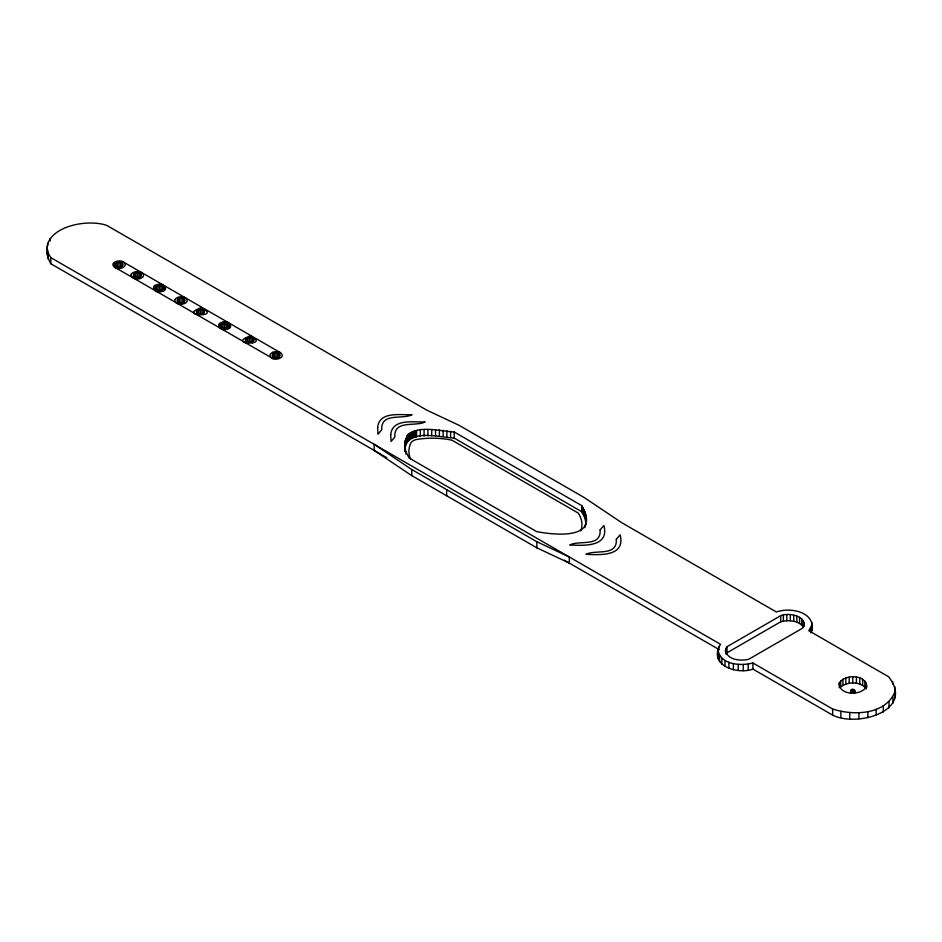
<?xml version="1.0" encoding="UTF-8"?>
<svg xmlns="http://www.w3.org/2000/svg" width="942" height="942" viewBox="0 0 942 942"><rect width="100%" height="100%" fill="white"/><g stroke="black" fill="none" stroke-linecap="round" stroke-linejoin="round"><path stroke-width="1.41" d="M404.766 445.013C405.519 421.204 439.796 431.448 454.209 431.989L581.732 505.607C601.467 539.684 555.733 535.386 536.634 531.594L409.122 458.024L405.837 451.642L404.766 445.013L404.766 451.124C405.519 427.303 439.796 437.559 454.209 438.089L581.685 511.683L585.006 518.053L586.089 524.67L585.971 516.346M382.04 454.962L50.833 263.748C31.981 230.001 83.084 217.272 106.74 225.374L426.808 410.159L459.272 425.407L584.311 497.6L621.956 522.834L776.42 612.006C790.173 606.942 816.031 611.747 811.827 631.175L811.686 622.109M47.1 254.222L47.606 250.548M839.322 682.856C838.368 695.455 860.741 696.056 866.263 687.024C867.217 674.425 844.856 673.824 839.322 682.856L839.322 687.742M850.567 690.698C859.457 697.339 851.568 682.267 850.567 693.371M811.827 625.076L808.825 630.716L888.565 676.745C915.506 710.869 856.855 727.542 832.657 715.131L752.917 669.091C737.303 674.99 707.56 665.229 720.512 644.281L50.833 257.649L48.136 252.998L47.1 248.123M725.517 650.086L726.988 646.707L780.73 615.679C788.807 612.076 809.319 616.563 802.478 628.232L748.737 659.259C740.73 661.237 726.977 660.154 725.517 650.086L725.517 652.523M717.945 649.862C720.253 664.946 741.013 666.206 752.917 662.991L832.657 709.02C853.205 715.826 885.445 715.013 894.9 691.899M803.326 620.731L803.326 626.83C798.062 620.319 788.301 619.742 780.73 621.779L726.988 652.806L726.058 654.219L726.058 648.12M866.263 688.955C860.67 681.196 847.788 681.325 840.711 687.012L840.711 680.913M581.685 505.583L581.685 511.683M280.634 352.803C277.113 349.612 265.785 353.25 271.614 358.007C275.135 361.198 286.462 357.56 280.634 352.803L123.532 262.1C120.011 258.909 108.683 262.547 114.512 267.304C118.033 270.495 129.36 266.857 123.532 262.1M157.879 284.531C149.378 285.249 155.065 294.163 161.176 291.643C169.678 290.937 163.99 282.011 157.879 284.531L157.879 290.631L161.176 290.631L161.176 284.531M223.042 322.152C214.54 322.87 220.24 331.784 226.351 329.276C234.841 328.558 229.153 319.632 223.042 322.152L223.042 328.252L226.351 328.252L226.351 322.152M138.992 272.945L138.992 277.819L135.683 277.819L135.683 272.945M200.387 307.999C176.649 317.042 224.137 317.042 200.387 307.999L200.387 314.098M249.347 336.27C225.609 345.314 273.098 345.314 249.347 336.27L249.347 342.37M277.772 353.062L277.772 357.948L274.475 357.948L274.475 353.062M536.834 541.732L569.298 556.981L569.298 563.081L536.834 547.832L411.784 475.639L374.139 450.406L374.139 444.306L411.784 469.54L536.834 541.732L536.834 547.832M114.665 267.222L272.933 358.596M383.005 455.528L386.809 457.718M564.199 560.137L719.241 649.65M894.9 698.01L894.806 686.612M892.922 697.068L892.922 703.168M892.663 681.478L892.663 683.916M888.989 701.837L888.989 707.948M883.29 705.982L883.29 712.081M876.119 709.267L876.119 715.367M867.853 711.54L867.853 717.651M866.746 684.94L866.746 687.389M866.263 682.856L866.263 687.742M864.874 680.913L864.874 687.012M862.66 679.253L862.66 685.352M859.775 677.969L859.775 684.069M858.904 712.682L858.904 718.781M856.408 677.168L856.408 683.268M854.794 690.38L854.794 693.053M854.429 690.097L854.429 692.77M853.947 689.885L853.947 692.558M853.393 689.756L853.393 692.429M852.793 676.886L852.793 682.997M852.793 689.709L852.793 692.382M852.192 689.756L852.192 692.429M851.639 689.885L851.639 692.558M851.156 690.097L851.156 692.77M850.791 690.38L850.791 693.053M849.743 712.635L849.743 718.734M849.189 677.168L849.189 683.268M845.822 677.969L845.822 684.069M842.937 679.253L842.937 685.352M840.841 711.398L840.841 717.498M832.657 709.02L832.657 715.131M810.862 627.984L810.862 632.871M804.174 622.697L804.174 626.359M801.772 618.918L801.772 625.017M799.581 617.34L799.581 623.451M796.85 616.08L796.85 622.179M793.717 615.185L793.717 621.284M790.314 614.69L790.314 620.79M786.817 614.643L786.817 620.743M783.367 615.02L783.367 621.119M780.73 615.679L780.73 621.779M752.917 662.991L752.917 669.091M748.219 664.028L748.219 670.127M743.25 664.475L743.25 670.574M738.234 664.322L738.234 670.421M733.371 663.557L733.371 669.668M728.896 662.238L728.896 668.337M726.988 646.707L726.988 652.806M724.987 660.413L724.987 666.512M721.819 658.152L721.819 664.263M719.535 655.573L719.535 661.673M718.722 647.001L718.722 649.438M718.216 652.771L718.216 658.87M585.618 514.144L585.618 520.243M585.006 511.942L585.006 518.053M584.923 525.189L584.923 527.638M584.146 509.775L584.146 515.886M583.051 507.656L583.051 513.755M454.209 431.989L454.209 438.089M450.582 431.283L450.582 437.382M446.897 430.706L446.897 436.805M446.661 489.663L446.661 495.775M443.14 430.258L443.14 436.358M439.361 429.941L439.361 436.04M435.545 429.764L435.545 435.863M431.719 429.717L431.719 435.816M427.892 429.799L427.892 435.899M424.077 430.023L424.077 436.122M420.297 430.376L420.297 436.476M416.564 430.871L416.564 436.97M415.446 431.071L415.446 437.17M414.362 431.318L414.362 437.418M413.314 431.624L413.314 437.724M412.313 431.978L412.313 438.077M411.784 469.54L411.784 475.639M411.371 432.378L411.371 438.477M410.488 432.825L410.488 438.925M409.664 433.308L409.664 439.408M408.934 433.838L408.934 439.938M408.275 434.392L408.275 440.491M407.698 434.98L407.698 441.08M407.203 435.593L407.203 441.704M406.814 436.228L406.814 442.34M405.931 438.395L405.931 444.494M405.837 451.642L405.837 454.079M405.284 440.585L405.284 446.685M404.895 442.799L404.872 450.9M279.315 353.438L279.315 357.1M276.124 352.944L276.124 357.819M272.933 352.214L272.933 357.1M253.869 338.567L253.869 341.004M252.538 337.978L252.538 342.864M251.008 336.388L251.008 342.488M247.699 337.613L247.699 342.488M246.168 337.978L246.168 341.64M229.2 324.331L229.2 326.768M227.882 323.742L227.882 328.628M224.691 322.034L224.691 328.134M221.5 323.742L221.5 327.404M220.181 324.331L220.181 326.768M203.578 309.706L203.578 314.593M202.035 308.128L202.035 314.228M198.738 309.341L198.738 314.228M197.196 309.706L197.196 313.368M184.208 298.532L184.208 302.182M182.666 298.155L182.666 303.041M181.017 298.037L181.017 302.912M179.369 298.155L179.369 303.041M177.826 298.532L177.826 303.406M164.038 286.709L164.038 289.147M162.719 286.121L162.719 289.783M159.528 284.402L159.528 290.513M156.337 286.121L156.337 291.007M155.018 286.709L155.018 289.147M140.523 273.31L140.523 276.972M137.344 272.815L137.344 277.702M134.153 273.31L134.153 276.972M122.213 262.736L122.213 267.61M120.67 262.371L120.67 267.245M119.022 262.241L119.022 267.116M117.373 262.371L117.373 267.245M115.831 262.736L115.831 267.61M114.512 263.324L114.512 265.762M50.833 257.649L50.833 263.748M50.138 238.503L50.138 240.952M48.136 252.998L48.136 259.097M47.783 243.224L47.783 245.662M410.712 459.307A54.989 31.745 0 0 1 409.994 444.965L411.053 442.599A9.703 5.605 0 0 1 416.823 439.431L417.636 439.29A58.604 33.841 0 0 1 449.381 439.678L451.96 440.185L578.447 513.202L580.131 516.487A54.989 31.745 0 0 1 580.849 530.817M377.648 427.574L377.978 434.227L381.781 429.799C380.544 412.266 402.623 419.72 412.101 414.715C400.821 415.222 379.061 410.936 377.648 427.574M390.718 434.792L391.048 441.445L394.863 437.017C393.615 419.496 415.693 426.938 425.172 421.934C413.891 422.44 392.131 418.154 390.718 434.792M600.113 529.887C601.349 547.408 579.283 539.966 569.792 544.971C583.369 545.571 609.592 547.49 603.916 525.459L600.113 529.887M616.315 539.236C617.552 556.769 595.485 549.316 585.995 554.32C599.571 554.92 625.794 556.84 620.13 534.821L616.315 539.236M131.174 274.322C130.738 280.092 140.97 280.363 143.502 276.23C143.938 270.472 133.705 270.189 131.174 274.322M174.859 299.544C174.423 305.302 184.644 305.585 187.175 301.452C187.611 295.682 177.379 295.411 174.859 299.544M116.207 266.327A3.98 2.296 0 0 0 122.872 265.303A3.98 2.296 0 0 0 117.986 262.477A3.98 2.296 0 0 0 116.207 266.327M135.342 277.266A3.98 2.296 0 0 0 141.324 275.276A3.98 2.296 0 0 0 135.342 273.286A3.98 2.296 0 0 0 135.342 277.266M156.713 289.712A3.98 2.296 0 0 0 163.378 288.688A3.98 2.296 0 0 0 158.503 285.873A3.98 2.296 0 0 0 156.713 289.712M179.027 302.488A3.98 2.296 0 0 0 184.997 300.498A3.98 2.296 0 0 0 179.027 298.508A3.98 2.296 0 0 0 179.027 302.488M197.573 313.309A3.98 2.296 0 0 0 204.237 312.273A3.98 2.296 0 0 0 199.363 309.459A3.98 2.296 0 0 0 197.573 313.309M274.134 357.395A3.98 2.296 0 0 0 280.104 355.405A3.98 2.296 0 0 0 274.134 353.415A3.98 2.296 0 0 0 274.134 357.395M222.701 327.71A3.98 2.296 0 0 0 228.682 325.708A3.98 2.296 0 0 0 222.701 323.718A3.98 2.296 0 0 0 222.701 327.71M246.533 341.581A3.98 2.296 0 0 0 253.198 340.545A3.98 2.296 0 0 0 248.323 337.731A3.98 2.296 0 0 0 246.533 341.581"/></g></svg>
